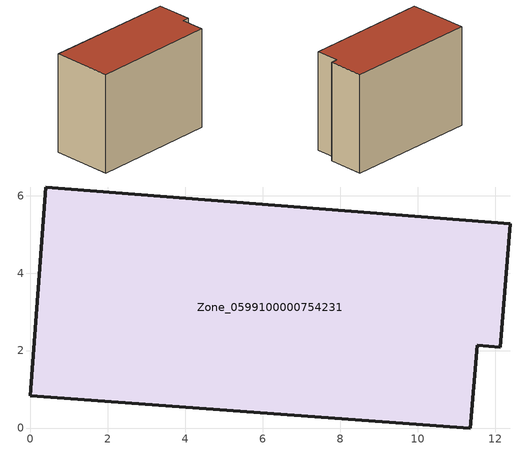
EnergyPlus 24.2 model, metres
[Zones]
Zone_0599100000754231
 floor ground (C_G): 11.54,2.13 11.36,0 0,0.84 0.4,6.22 12.39,5.27 12.13,2.08 z0
 wall outside (C_F): 0.4,6.22 0,0.84 11.36,0 11.54,2.13 12.13,2.08 12.39,5.27 0.4,6.22 z0:9.03
 roof outside (C_R): 12.13,2.08 12.39,5.27 0.4,6.22 0,0.84 11.36,0 11.54,2.13 z9.03
[BUILDING]
Pand.0599100000754231: North Axis=0; Terrain=City; Loads Convergence Tolerance Value=0.04; Temperature Convergence Tolerance Value=0.4; Solar Distribution=FullExterior; Maximum Number of Warmup Days=25; Minimum Number of Warmup Days=1
[Site:Location]
Rotterdam.The.Hague.AP_ZH_NLD Design_Conditions: Latitude=51.96; Longitude=4.45; Time Zone=1; Elevation=-4.5
[SITE:GROUNDTEMPERATURE:BUILDINGSURFACE]
18, 18, 18, 18, 18, 18, 18, 18, 18, 18, 18, 18
[MATERIAL] Thermal Absorptance=0.9; Solar Absorptance=0.7; Visible Absorptance=0.7
Name | Roughness | Thickness | Conductivity | Density | Specific Heat
G.TC.2006-2014 | MediumSmooth | 0.15 | 0.06 | 540 | 1210
F.TC.2006-2014 | Rough | 0.3 | 0.12 | 1920 | 840
R.TC.2006-2014 | MediumRough | 0.2 | 0.08 | 1500 | 1000
[CONSTRUCTION]
C_G: G.TC.2006-2014
C_F: F.TC.2006-2014
C_R: R.TC.2006-2014
[ZONE]
Zone_0599100000754231: Type=1; Multiplier=1; Ceiling Height=Autocalculate; Volume=Autocalculate; Floor Area=autocalculate; Part of Total Floor Area=Yes
[ZONEINFILTRATION:DESIGNFLOWRATE]
Infil_Zone_0599100000754231: Zone or ZoneList or Space or SpaceList=Zone_0599100000754231; Schedule=AlwaysOn; Design Flow Rate Calculation Method=Flow/Area; Flow Rate per Floor Area=0.0015; Constant Term Coefficient=1; Temperature Term Coefficient=0; Velocity Term Coefficient=0; Velocity Squared Term Coefficient=0
[HVACTEMPLATE:ZONE:IDEALLOADSAIRSYSTEM]
Zone_0599100000754231: Maximum Heating Supply Air Temperature=50; Minimum Cooling Supply Air Temperature=13; Maximum Heating Supply Air Humidity Ratio=0.0156; Minimum Cooling Supply Air Humidity Ratio=0.0077; Heating Limit=NoLimit; Cooling Limit=NoLimit; Dehumidification Control Type=ConstantSensibleHeatRatio; Cooling Sensible Heat Ratio=0.7; Dehumidification Setpoint=60; Humidification Control Type=None; Humidification Setpoint=30; Outdoor Air Method=None; Outdoor Air Flow Rate per Person=0.00944; Outdoor Air Flow Rate per Zone Floor Area=0; Outdoor Air Flow Rate per Zone=0; Demand Controlled Ventilation Type=None; Outdoor Air Economizer Type=NoEconomizer; Heat Recovery Type=None; Sensible Heat Recovery Effectiveness=0.7; Latent Heat Recovery Effectiveness=0.65
[ZONECONTROL:THERMOSTAT]
ThermostatControl_Zone_0599100000754231: Zone or ZoneList=Zone_0599100000754231; Control Type Schedule=DualSetpointControlType; Control 1=Thermostat_Zone_0599100000754231; Temperature Difference Between Cutout And Setpoint=0
[THERMOSTATSETPOINT:DUALSETPOINT]
Thermostat_Zone_0599100000754231: Heating Setpoint Temperature Schedule=HeatingSetpoint_Zone_0599100000754231; Cooling Setpoint Temperature Schedule=CoolingSetpoint_Zone_0599100000754231
[SCHEDULE:COMPACT]
HeatingSetpoint_Zone_0599100000754231: Through: 12/31, For: AllDays, Until: 24:00, 21
CoolingSetpoint_Zone_0599100000754231: Through: 12/31, For: AllDays, Until: 24:00, 24
DualSetpointControlType: Through: 12/31, For: AllDays, Until: 24:00, 4
AlwaysOn: Through: 12/31, For: AllDays, Until: 24:00, 1
